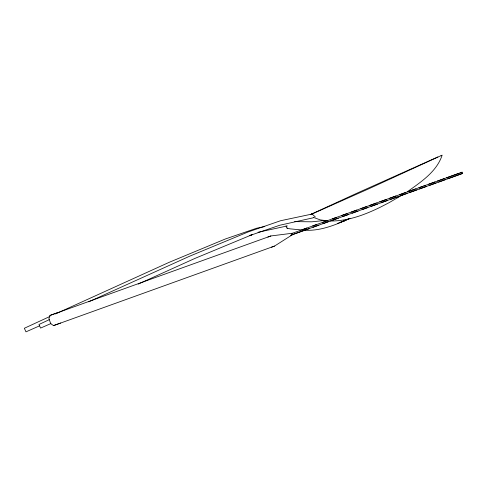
<?xml version="1.0" encoding="UTF-8"?>
<svg xmlns="http://www.w3.org/2000/svg" width="487" height="487" viewBox="0 0 487 487"><rect width="100%" height="100%" fill="white"/><g stroke="black" fill="none" stroke-linecap="round" stroke-linejoin="round"><path stroke-width="0.73" d="M56.961 312.91L49.918 315.466L48.931 318.681L50.758 323.739L53.564 325.59L274.498 246.087L292.754 234.515L462.65 173.415L461.993 172.221L291.823 233.468M407.235 191.811C420.805 182.077 436.699 171.795 442.153 155.146L441.021 155.779M329.924 221.007C347.84 221.262 364.873 214.797 380.712 207.012L389.381 202.513L402.95 194.544M397.678 197.801L398.062 197.582M441.545 155.42L368.927 188.731L310.584 214.645M310.603 214.493L356.618 193.345L437.874 156.954M339.549 222.675L341.576 221.713M342.355 221.561L345.064 220.276M343.816 221.086L349.222 218.511M303.431 230.108C319.795 231.526 335.427 224.97 350.007 218.359M49.534 319.545L38.96 324.488L40.585 328.086L50.989 323.52M49.984 316.434L24.35 328.262L25.975 331.854L39.423 325.906M55.415 313.969L169.293 262.268L225.347 238.989L256.649 228.226L264.812 226.552M88.762 301.8L189.869 256.107L248.157 231.94L280.573 220.733L312.118 214.037L315.302 216.934M138.186 284.098L194.77 258.487L252.516 234.515L249.782 235.538L279.739 225.25L313.159 217.817M310.785 214.554L312.118 214.037L311.023 214.444M53.564 325.59L60.607 323.033M267.868 237.078L270.851 235.964L292.297 233.249M290.818 235.239L292.754 234.515M462.193 172.148L460.203 172.879M462.65 173.415L447.65 178.839M271.515 247.201L274.498 246.087M337.418 223.472L341.679 221.883M342.391 221.615L345.947 220.288M303.504 229.261L306.877 228.044M323.928 221.914L322.418 222.456M459.284 173.214L453.026 175.472M54.696 313.762L270.851 235.964M53.978 314.024L49.918 315.466M341.284 215.668L346.963 213.629M351.09 212.143L356.764 210.098M360.891 208.619L366.571 206.573M369.919 205.368L376.372 203.049M379.726 201.843L386.173 199.518M389.527 198.312L395.968 195.999M399.364 194.776L405.768 192.475M409.165 191.251L415.575 188.944M418.972 187.726L422.771 186.357M428.767 184.202L434.903 181.992M437.338 181.115L443.998 178.717M446.433 177.846L452.502 175.661M316.684 224.519L312.611 225.986M324.768 221.609L326.485 220.995M336.292 217.464L332.219 218.931M423.623 186.052L425.37 185.419M371.155 206.354L377.687 204.004M380.956 202.829L387.494 200.474M390.763 199.305L397.295 196.949M400.594 195.762L407.102 193.424M409.622 192.517L416.902 189.893M419.429 188.993L426.697 186.375M429.224 185.468L436.188 182.96M438.556 182.108L445.282 179.691M290.903 235.227L309.062 228.689M318.869 225.164L313.068 227.252M328.67 221.634L322.875 223.722M338.477 218.109L332.676 220.197M348.278 214.584L342.477 216.672M358.085 211.054L352.284 213.142M367.886 207.529L362.084 209.617M258.019 232.269L287.367 225.925M325.334 220.398L311.911 221.81L294.598 221.622M327.769 220.861L320.3 219.899L313.263 217.33M302.78 230.065L290.033 228.847L287.16 228.287L286.934 227.819M286.033 225.798L287.16 228.287"/></g></svg>
